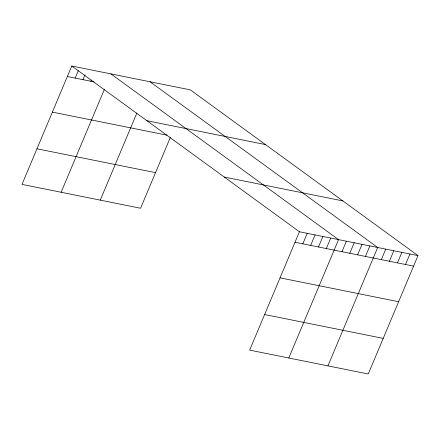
<?xml version="1.0" encoding="UTF-8"?>
<svg xmlns="http://www.w3.org/2000/svg" width="440" height="440" viewBox="0 0 440 440"><rect width="100%" height="100%" fill="white"/><g stroke="black" fill="none" stroke-linecap="round" stroke-linejoin="round"><path stroke-width="0.66" d="M71.759 66.011L299.42 231.754L249.662 350.125L368.242 373.989L418 255.618L190.339 89.876L71.759 66.011L22 184.382L140.58 208.247L170.445 137.203M75.168 78.095L78.287 70.675M82.995 79.668L85.074 74.723M90.822 81.241L91.339 80.009M61.133 192.258L104.478 89.139M100.265 200.134L136.879 113.031M302.83 243.837L307.247 233.327M310.657 245.41L315.073 234.905M318.478 246.983L322.9 236.478M326.304 248.562L330.726 238.056M288.794 358L338.553 239.63L110.891 73.887M341.957 251.713L346.374 241.203M349.784 253.286L354.2 242.781M357.61 254.859L362.027 244.354M365.437 256.438L369.853 245.933M327.927 365.877L377.68 247.506L150.024 81.763M381.332 259.633L385.748 249.128M389.395 261.256L393.811 250.751M397.458 262.878L401.874 252.373M405.521 264.506L409.937 253.996M67.342 76.516L94.083 81.901M146.883 120.703L265.469 144.573M52.377 112.112L166.93 135.168M224.29 177.056L342.87 200.926M36.96 148.786L155.546 172.651M299.42 231.754L418 255.618M295.004 242.259L413.584 266.129M280.038 277.855L398.618 301.719M264.622 314.529L383.207 338.393"/></g></svg>
